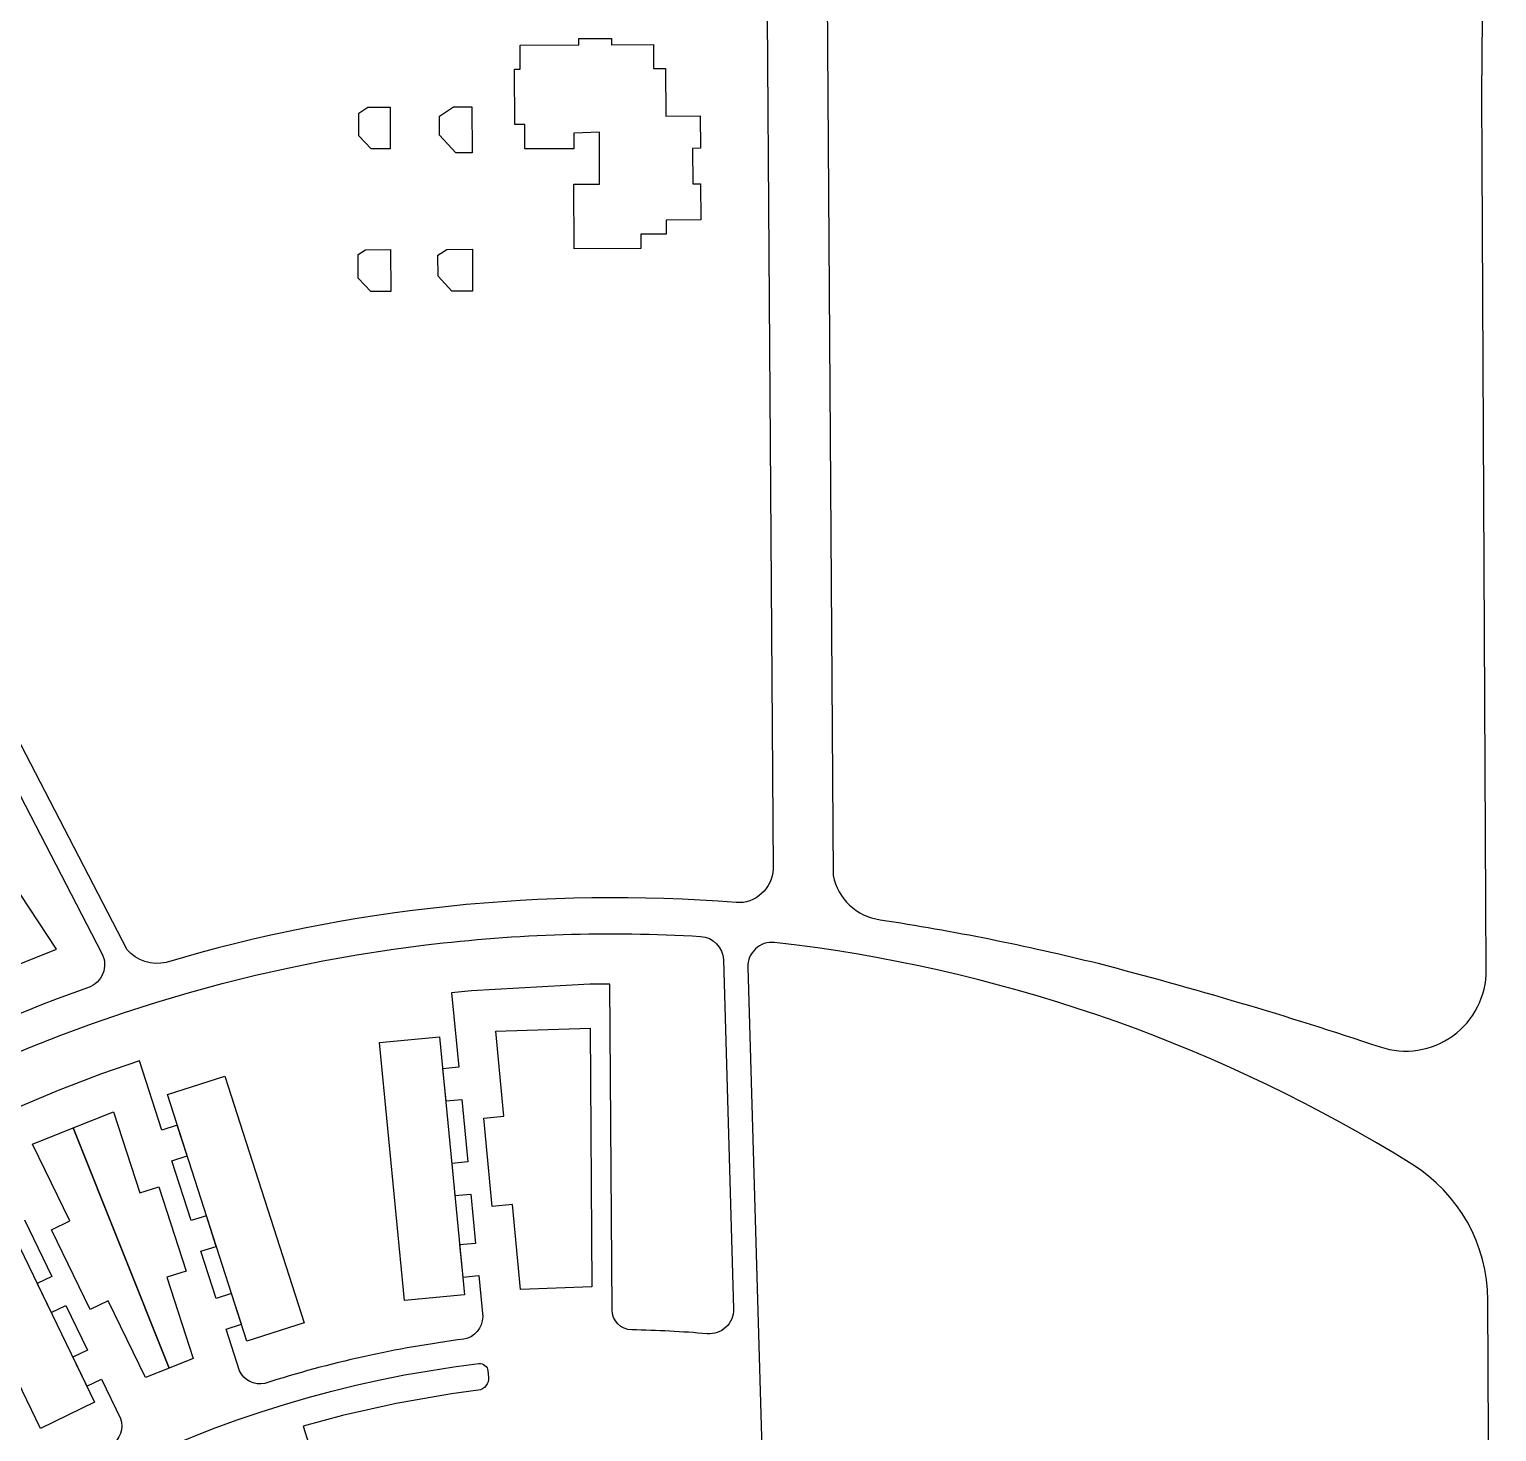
# Model space of a CAD drawing. Header units: millimetres. Extents: x -2529 to 8314, y -4885 to 3935.
# Drawn here: x 491.9 to 856.1, y -1432.7 to -1084.6 of the extents above; entities that cross this region are included whole.
import ezdxf

# ---------------------------------------------------------------- set-up
doc = ezdxf.new("R2010")
doc.units = ezdxf.units.MM
for name, color, linetype, true_color in [('благоустройство_внутридворовые_дороги', 7, 'Continuous', 0x000000), ('благоустройство_спорт', 7, 'Continuous', 0x000000), ('детский сад', 7, 'Continuous', 0x000000), ('дома_зона застройки', 7, 'Continuous', 0x000000), ('Участки_зона_Ж_1_1_18_08_034001_2518', 7, 'Continuous', 0x000000)]:
    doc.layers.add(name, color=color, linetype=linetype, true_color=true_color)

msp = doc.modelspace()

# ---------------------------------------------------------------- linework, layer by layer
at = {"layer": 'благоустройство_внутридворовые_дороги'}
msp.add_lwpolyline([(844.6666492751938, -824.4911520751776), (698.2392493902843, -824.4911520751776, 0.4162217045891424), (688.2394840947488, -834.5596650923834), (691.391930337264, -1294.672557804966, 0.318992224388684), (703.0378585138496, -1305.638675024791, -0.0233315079523298), (757.1389839949222, -1316.465247110987, -0.0172816853478849), (827.1219355251776, -1337.21913014201, 0.5138283310079307), (853.467185529149, -1318.1535527308), (852.3920775346596, -1100.751944249205), (854.6662842940677, -834.5765891267799, 0.4167182058912326)], format="xyb", close=True, dxfattribs=at)
for points in [[(673.238088769107, -834.1413997974596), (676.4663838918458, -1293.031930253433, -0.4215267653156767), (667.2874774976772, -1301.392222111695, 0.0916535740470327), (525.8455553946224, -1316.232323120755, -0.283878020609141), (516.1771632253331, -1313.09209340706), (464.6517989348757, -1213.694039257418, 0.1806468791255338)], [(509.9158866938341, -1314.050762922678, -0.4555804817690652), (506.5848475482453, -1322.470395557, 0.16947493970886), (305.3119817536463, -1483.52621362143, -0.4363267030768415), (298.1038141951103, -1483.934057752019), (236.8764132132892, -1430.374175946461, -0.3771138036169668), (235.8425222707119, -1422.518072421488, -0.1558862736307707), (465.5959536006811, -1240.075972818013, -0.380516742345166), (473.0467474676807, -1242.926167344442), (509.9158866938341, -1314.050762922678)], [(255.0800719337676, -1670.201228855003, -0.3639796797019351), (590.3220337580096, -1311.899268726294, -0.04476364989043199), (658.4930741639944, -1309.783960212604, -0.3888125017682216), (664.1400539513816, -1315.599448154739), (666.658814706574, -1402.283891258819)], [(856.0509871418727, -1840.633740355435), (853.8723655098253, -1400.086512025446, 0.2579885035923074), (834.9818225169693, -1366.307688808301, 0.1072237263720519), (682.3922363978018, -1311.938025205629, 0.0036656071534138), (676.8323645211892, -1311.301452354702, 0.4545457322694518), (670.1961091721568, -1317.441614854266), (676.0671698606711, -1519.500672782364, 0.1505600290316913), (568.1257569540429, -1528.727693127759, 0.4873001188884962), (565.9509426892872, -1536.297267580812), (591.5649989845369, -1571.642626493587), (590.0234127009426, -1616.449893843732), (583.9476556407426, -1619.052373221318), (585.498425373542, -1573.496231259662), (559.3165810017053, -1537.367369954998, 0.3755655033412492), (552.8999412145602, -1535.897641288291, 0.2541712359309507), (460.9020086491618, -1676.430462493794, 0.4291603949625217)], [(666.658814706574, -1402.283891258819, -0.4479174649269658), (660.1541232352283, -1408.436679676233, 0.0165591756979332), (641.4137400749278, -1407.470267094613, -0.4069939663841982), (636.5058716924068, -1402.502636536315), (635.9960163130563, -1321.632266998175), (631.0322851834025, -1321.668349676358), (601.6460681419958, -1323.252635657438), (596.6712475258064, -1323.75429873378), (598.4542068491827, -1342.269348856294), (594.4552115064253, -1342.655705465527), (595.2245351273702, -1350.618626577896), (599.2210420982119, -1350.2325103787), (600.7183577192154, -1365.781308045028), (596.7267095197127, -1366.166954821732), (597.4960333227318, -1374.12987782096), (601.4851931503179, -1373.744471454411), (602.6657049369205, -1386.003435871971), (598.6803758565472, -1386.388472136925), (599.4496999794754, -1394.351398450439), (603.4325406874667, -1393.966602595639), (604.4248315400582, -1404.270996322797, -0.3560711151280102), (599.7663118240561, -1409.773786538979, 0.0447770347559829), (550.3148578616928, -1420.749519790988, -0.3542321256996479), (544.0414804794962, -1417.638354766823), (540.7177070111175, -1407.31535282929), (544.5266078805688, -1406.090052620566), (542.0767005926136, -1398.474410074181), (538.2658446237583, -1399.700339226518), (534.4877246047508, -1387.966224177624), (538.3015932223896, -1386.739325874543), (535.8506408647772, -1379.120434684388), (532.034816313735, -1380.347962199303), (527.2519627643886, -1365.493337801657), (531.0716011321309, -1364.264583405107), (528.6216948639739, -1356.648944028478), (524.8001013977591, -1357.878327368351), (519.2513006685438, -1340.644818158762), (509.8072839004125, -1343.941790381854), (499.0609249609661, -1348.048321002919), (488.4478124847772, -1352.487663301464)], [(490.6814874692026, -1380.12075287773), (497.4715402072432, -1394.188530472107), (493.8418449440177, -1395.944883828633), (497.3263955155525, -1403.146102547529), (500.9489897077108, -1401.393185289344), (506.3024017975803, -1412.4844998279), (502.6907477040913, -1414.232123341586), (506.1753126002986, -1421.433359904738), (509.7798609921847, -1419.689174729981), (514.495673396359, -1429.459496498573, -0.3768557204864573), (512.0996469200727, -1436.039333379478, 0.0456076589272934), (467.9678399932709, -1462.759686612408, -0.4088524421998616)], [(359.8609266539242, -1673.404094784113, -0.3624750217132688), (603.4880008257132, -1415.85959060426, -0.4205746539852167), (605.713590816329, -1417.65405126434), (605.8632970458964, -1419.20866796514, -0.4045888903836651), (603.2629610311378, -1422.471314378839), (596.7126832159373, -1423.320845322276), (582.9366475070965, -1425.719904158963), (569.6491403395447, -1428.739842412586), (564.7730525287006, -1430.026585511281), (559.8969647220473, -1431.411353367671), (565.4440868540805, -1449.279903543123)]]:
    msp.add_lwpolyline(points, format="xyb", dxfattribs=at)
msp.add_lwpolyline([(499.0609249609661, -1348.048321002919), (499.0609249837834, -1348.04832099349)], close=True, dxfattribs=at)
at = {"layer": 'благоустройство_спорт'}
for points in [[(604.6939175629194, -1354.902872505773), (609.6707448379275, -1354.422047474014), (607.6401131341373, -1333.335056173208), (631.0648686417518, -1332.56899439299), (631.4694677537445, -1396.744211565005), (613.810173948961, -1397.407737836882), (611.7795422456365, -1376.320746536134), (606.8027149706287, -1376.801571567951)], [(502.776810030653, -1357.335764808639), (512.8255331979271, -1353.315892932879), (519.3182269429926, -1373.480952546001), (524.0780863507788, -1371.950024444144), (530.8207050112214, -1392.891302836885), (526.0608456039007, -1394.422230938799), (532.5535393494318, -1414.587290553667), (526.6308655819994, -1416.956339166849)], [(497.4344512920033, -1382.609032041219), (501.9367054628347, -1380.434242459538), (492.7280903772589, -1361.355635278568), (502.776810030653, -1357.335764808639), (526.6308655819994, -1416.956339166849), (520.7081818503466, -1419.325391765626), (511.4997140008164, -1400.247089631856), (506.9974598299849, -1402.421879213537)]]:
    msp.add_lwpolyline(points, close=True, dxfattribs=at)
at = {"layer": 'детский сад'}
for points in [[(612.3085061323036, -1094.454476270184), (613.7365807948772, -1094.449023395311), (613.7138579941493, -1088.498060623067), (628.3065613472972, -1088.442340716719), (628.3005461163956, -1086.866988448601), (636.4072608996321, -1086.836034253181), (636.4132761305336, -1088.4113865213), (646.7664218407263, -1088.371854688681), (646.7891446414542, -1094.322817460983), (649.8038436381285, -1094.311306314426), (649.8488782315652, -1106.105591437663), (658.4142710317062, -1106.072885853587), (658.4449623038199, -1114.110742671415), (656.5002654918608, -1114.118168185465), (656.5338377116386, -1122.910527649394), (658.4785345235978, -1122.903102135344), (658.5128397263725, -1131.887425317778), (649.9474469257656, -1131.920130901795), (649.9607565363076, -1135.405836549005), (643.6222971856732, -1135.430038943363), (643.6360274597207, -1139.025913910067), (627.1302361713861, -1139.08893863688), (627.0688910844874, -1123.023034840531), (633.4410466702792, -1122.998703782388), (633.3917320414586, -1110.083503528498), (627.0205749969136, -1110.369346392923), (627.0353188647094, -1114.230675376602), (614.8639274530251, -1114.277149890433), (614.8407258556363, -1108.200793129625), (612.3610304004651, -1108.210261450382)], [(573.6464614995892, -1105.375418871059), (575.8894566020135, -1103.877946392574), (581.4196895023013, -1103.85683008196), (581.4593959783343, -1114.25571378821), (576.7205905264382, -1114.273808159341), (573.6678591824275, -1110.979341512662)], [(593.6740143189345, -1106.102205662115), (597.1270946685362, -1103.796853865206), (601.7333251891796, -1103.77926570992), (601.7770732578027, -1115.236617834307), (597.7396045962487, -1115.252034263452), (593.6922736351517, -1110.884209073614)], [(573.513141428786, -1146.315717719903), (573.4910005021047, -1140.517144141951), (575.3340047734928, -1139.286714271002), (581.5548821559314, -1139.26296084444), (581.5945886319641, -1149.661844550632), (576.6313032537837, -1149.680796062806)], [(593.318345069154, -1140.6489967737), (595.4740325139973, -1139.2098127926), (601.8685178428095, -1139.185396471934), (601.9082243188423, -1149.584280178183), (596.7958460200716, -1149.603800977871), (593.3382900019316, -1145.872452982177)]]:
    msp.add_lwpolyline(points, close=True, dxfattribs=at)
at = {"layer": 'дома_зона застройки'}
for points in [[(584.9887590717663, -1400.192254349938), (578.7986760509339, -1336.121502550668), (593.6849702947911, -1334.683286782645), (599.875054259519, -1398.754048366856)], [(560.1182079102981, -1405.720704937994), (545.8811455715586, -1410.300691497512), (526.1688668101233, -1349.024222155043), (540.4059321547065, -1344.444244949322)], [(466.5978691174786, -1373.977897272736), (480.0602267852191, -1367.463670770754), (508.0975131864797, -1425.405798804539), (494.6351512882064, -1431.920016562159)]]:
    msp.add_lwpolyline(points, close=True, dxfattribs=at)
at = {"layer": 'Участки_зона_Ж_1_1_18_08_034001_2518'}
msp.add_lwpolyline([(472.8289728152703, -1323.329553190153), (498.6431881386923, -1312.94697625708), (478.6239234513741, -1282.64108369092), (458.4963836755742, -1291.090235554904)], close=True, dxfattribs=at)

doc.saveas('drawing.dxf')
